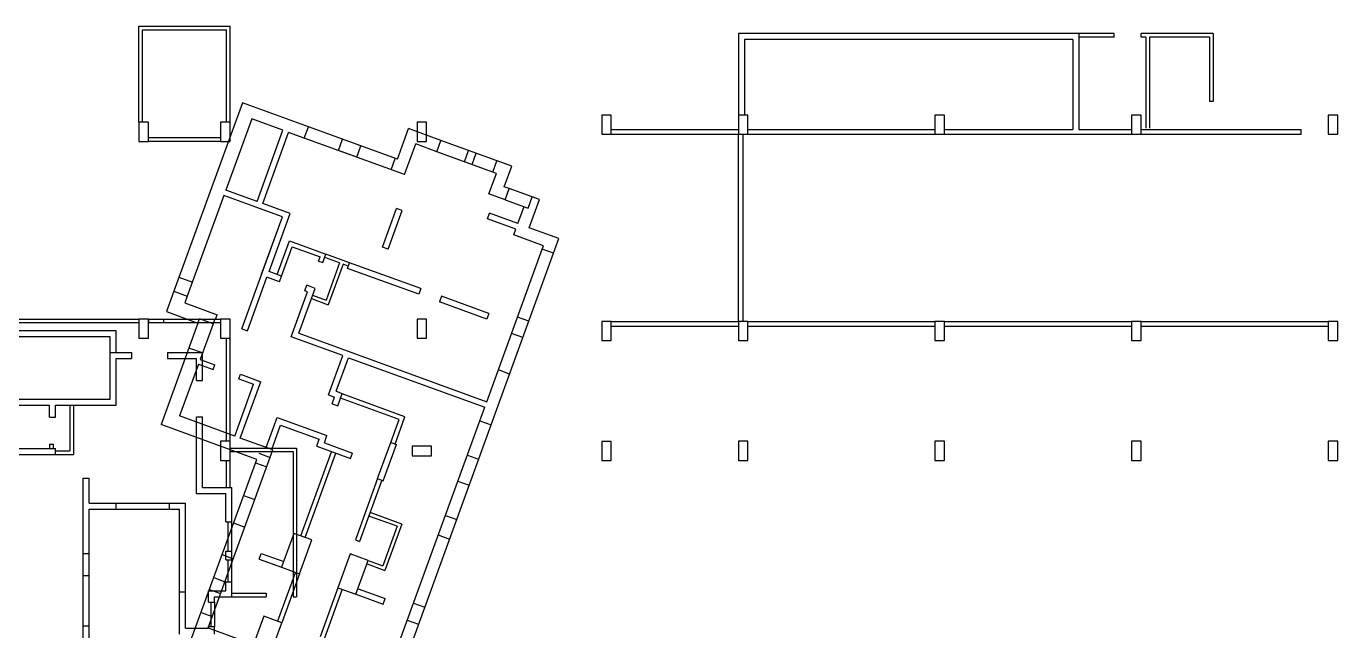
# Model space of a CAD drawing. Header units: metres. Extents: x -681087 to 1033303, y 74272 to 2630761.
# Drawn here: x -6215 to 48484, y 2394283 to 2419478 of the extents above; entities that cross this region are included whole.
import ezdxf

# ---------------------------------------------------------------- set-up
doc = ezdxf.new("R2010")
doc.units = ezdxf.units.M
for name, color, linetype in [('SKELETON_CLEAN', 7, 'Continuous'), ('SKELETON_ISOLATED', 1, 'Continuous'), ('SKELETON_ORIGINAL', 8, 'Continuous')]:
    doc.layers.add(name, color=color, linetype=linetype)

msp = doc.modelspace()

# ---------------------------------------------------------------- linework, layer by layer
at = {"layer": 'SKELETON_CLEAN'}
for p, q in [((-1516, 2415475), (-1516, 2419478)), ((-1516, 2419478), (2284, 2419478)), ((2284, 2415478), (2284, 2419478)), ((-1366, 2415475), (-1366, 2419328)), ((-1366, 2419328), (2134, 2419328)), ((2134, 2415478), (2134, 2419328)), ((23484, 2419178), (23484, 2415778)), ((37684, 2419178), (23484, 2419178)), ((23734, 2418928), (23734, 2415778)), ((37434, 2418928), (23734, 2418928)), ((37434, 2418928), (37434, 2415178)), ((39164, 2419178), (37684, 2419178)), ((37684, 2419178), (37684, 2415178)), ((39164, 2419028), (37684, 2419028)), ((39164, 2419028), (39164, 2419178)), ((43284, 2419178), (40284, 2419178)), ((40284, 2419028), (40284, 2419178)), ((40484, 2419028), (40284, 2419028)), ((40484, 2419028), (40484, 2415228)), ((43134, 2419028), (40634, 2419028)), ((40634, 2419028), (40634, 2415228)), ((43134, 2419028), (43134, 2416348)), ((43284, 2419178), (43284, 2416348)), ((2798, 2416287), (-61, 2408431)), ((5552, 2415285), (2798, 2416287)), ((43284, 2416348), (43134, 2416348)), ((3191, 2415612), (2114, 2412652)), ((4488, 2415140), (3191, 2415612)), ((18184, 2415778), (17784, 2415778)), ((17784, 2415778), (17784, 2414978)), ((18184, 2414978), (18184, 2415778)), ((23884, 2415778), (23484, 2415778)), ((23484, 2415778), (23484, 2414978)), ((23884, 2414978), (23884, 2415778)), ((32084, 2415778), (31684, 2415778)), ((31684, 2415778), (31684, 2414978)), ((32084, 2414978), (32084, 2415778)), ((40284, 2415778), (39884, 2415778)), ((39884, 2415778), (39884, 2414978)), ((40284, 2414978), (40284, 2415778)), ((48484, 2415778), (48084, 2415778)), ((48084, 2415778), (48084, 2414978)), ((48484, 2414978), (48484, 2415778)), ((-1116, 2415475), (-1516, 2415475)), ((-1516, 2415475), (-1516, 2414675)), ((-1116, 2414675), (-1116, 2415475)), ((2284, 2415475), (1884, 2415475)), ((1884, 2415475), (1884, 2414675)), ((2284, 2414675), (2284, 2415475)), ((3411, 2412180), (4488, 2415140)), ((3646, 2412095), (4723, 2415055)), ((5381, 2414815), (4723, 2415055)), ((5381, 2414815), (5552, 2415285)), ((9263, 2413934), (5552, 2415285)), ((9263, 2413934), (9729, 2415212)), ((11082, 2414720), (9729, 2415212)), ((10484, 2415475), (10084, 2415475)), ((10084, 2415475), (10084, 2414675)), ((10484, 2414675), (10484, 2415475)), ((17784, 2414978), (18184, 2414978)), ((18184, 2414978), (23484, 2414978)), ((23484, 2414978), (23884, 2414978)), ((23484, 2407178), (23484, 2414978)), ((23884, 2414978), (31684, 2414978)), ((31684, 2414978), (32084, 2414978)), ((32084, 2415178), (37434, 2415178)), ((32084, 2414978), (39884, 2414978)), ((37684, 2415178), (39884, 2415178)), ((39884, 2414978), (40284, 2414978)), ((40284, 2415178), (46964, 2415178)), ((40284, 2414978), (46964, 2414978)), ((46964, 2414978), (46964, 2415178)), ((48084, 2414978), (48484, 2414978)), ((-1516, 2414675), (-1116, 2414675)), ((1884, 2414678), (-1116, 2414678)), ((1884, 2414675), (2284, 2414675)), ((9562, 2413293), (5381, 2414815)), ((6809, 2414295), (6980, 2414765)), ((7741, 2414488), (6980, 2414765)), ((7570, 2414018), (7741, 2414488)), ((9562, 2413293), (10027, 2414571)), ((10911, 2414250), (10027, 2414571)), ((10084, 2414675), (10484, 2414675)), ((10911, 2414250), (11082, 2414720)), ((14032, 2413646), (11082, 2414720)), ((7570, 2414018), (6809, 2414295)), ((13392, 2413347), (10911, 2414250)), ((13080, 2412492), (13392, 2413347)), ((13721, 2412791), (14032, 2413646)), ((13933, 2412714), (13721, 2412791)), ((2028, 2412417), (503, 2408226)), ((4471, 2411528), (2028, 2412417)), ((3411, 2412180), (2114, 2412652)), ((13762, 2412244), (13080, 2412492)), ((13762, 2412244), (13933, 2412714)), ((13762, 2412244), (14720, 2411895)), ((15187, 2412257), (13933, 2412714)), ((14720, 2411895), (14891, 2412365)), ((14760, 2411082), (15187, 2412257)), ((4471, 2411528), (3325, 2411945)), ((4792, 2411677), (3646, 2412095)), ((8649, 2410273), (9234, 2411880)), ((8884, 2410188), (9469, 2411795)), ((9469, 2411795), (9234, 2411880)), ((14290, 2411253), (14546, 2411958)), ((2775, 2406867), (4471, 2411528)), ((3589, 2409104), (4471, 2411528)), ((3910, 2409253), (4792, 2411677)), ((13020, 2411449), (13106, 2411684)), ((14204, 2411019), (13020, 2411449)), ((14290, 2411253), (13106, 2411684)), ((14119, 2410784), (14204, 2411019)), ((15359, 2410332), (14119, 2410784)), ((16000, 2410631), (14760, 2411082)), ((15778, 2410020), (16000, 2410631)), ((4253, 2409128), (4764, 2410533)), ((4431, 2409063), (4877, 2410290)), ((4764, 2410533), (6286, 2409979)), ((4877, 2410290), (6043, 2409865)), ((8884, 2410188), (8649, 2410273)), ((12992, 2403829), (15308, 2410191)), ((15308, 2410191), (15359, 2410332)), ((15778, 2410020), (15308, 2410191)), ((5979, 2409692), (6043, 2409865)), ((5979, 2409692), (6158, 2409627)), ((6158, 2409627), (6286, 2409979)), ((6855, 2409612), (6235, 2409838)), ((7268, 2409622), (6286, 2409979)), ((6855, 2409612), (6291, 2408062)), ((6996, 2409561), (6380, 2407870)), ((7217, 2409481), (6996, 2409561)), ((7183, 2409387), (7268, 2409622)), ((10238, 2408541), (7268, 2409622)), ((13411, 2403517), (15778, 2410020)), ((3010, 2406782), (3824, 2409018)), ((4346, 2408828), (3824, 2409018)), ((4431, 2409063), (3910, 2409253)), ((4346, 2408828), (4431, 2409063)), ((10152, 2408306), (7183, 2409387)), ((-61, 2408431), (-369, 2407586)), ((-61, 2408431), (503, 2408226)), ((5151, 2406684), (5831, 2408554)), ((5398, 2408445), (5483, 2408680)), ((5511, 2408404), (5398, 2408445)), ((5831, 2408554), (5483, 2408680)), ((10238, 2408541), (10152, 2408306)), ((503, 2408226), (400, 2407944)), ((400, 2407944), (1744, 2407455)), ((5676, 2408126), (6380, 2407870)), ((5727, 2408267), (6291, 2408062)), ((11102, 2408226), (11017, 2407991)), ((12990, 2407273), (11017, 2407991)), ((13075, 2407508), (11102, 2408226)), ((-369, 2407586), (947, 2407107)), ((1676, 2407267), (1744, 2407455)), ((4830, 2406534), (5205, 2407563)), ((13075, 2407508), (12990, 2407273)), ((-8916, 2407275), (-1516, 2407275)), ((-7537, 2407125), (-1516, 2407125)), ((-2467, 2406778), (-7177, 2406778)), ((-2467, 2405878), (-2467, 2406778)), ((-1116, 2407275), (-1516, 2407275)), ((-1516, 2407275), (-1516, 2406475)), ((-1116, 2407275), (1884, 2407275)), ((947, 2407107), (-592, 2402878)), ((947, 2407107), (1012, 2407285)), ((1576, 2407080), (1012, 2407285)), ((1576, 2407080), (1032, 2405586)), ((1647, 2407278), (1576, 2407080)), ((1647, 2407278), (1676, 2407267)), ((2284, 2407275), (1884, 2407275)), ((1884, 2407275), (1884, 2406475)), ((2284, 2406475), (2284, 2407275)), ((2775, 2406867), (3010, 2406782)), ((10484, 2407275), (10084, 2407275)), ((10084, 2407275), (10084, 2406475)), ((10484, 2406475), (10484, 2407275)), ((18184, 2407175), (17784, 2407175)), ((17784, 2407175), (17784, 2406375)), ((18184, 2407178), (23484, 2407178)), ((18184, 2406375), (18184, 2407175)), ((23884, 2407178), (23484, 2407178)), ((23484, 2407178), (23484, 2406378)), ((23884, 2406378), (23884, 2407178)), ((23884, 2407178), (31684, 2407178)), ((32084, 2407178), (31684, 2407178)), ((31684, 2407178), (31684, 2406378)), ((32084, 2406378), (32084, 2407178)), ((32084, 2407178), (39884, 2407178)), ((40284, 2407178), (39884, 2407178)), ((39884, 2407178), (39884, 2406378)), ((40284, 2406378), (40284, 2407178)), ((40284, 2407178), (48084, 2407178)), ((48484, 2407178), (48084, 2407178)), ((48084, 2407178), (48084, 2406378)), ((48484, 2406378), (48484, 2407178)), ((-2717, 2406528), (-7177, 2406528)), ((-2717, 2403928), (-2717, 2406528)), ((-1516, 2406475), (-1116, 2406475)), ((1884, 2406475), (2284, 2406475)), ((2284, 2402178), (2284, 2406478)), ((6987, 2405749), (4830, 2406534)), ((5151, 2406684), (12992, 2403829)), ((10084, 2406475), (10484, 2406475)), ((17784, 2406375), (18184, 2406375)), ((23484, 2406378), (23884, 2406378)), ((31684, 2406378), (32084, 2406378)), ((39884, 2406378), (40284, 2406378)), ((48084, 2406378), (48484, 2406378)), ((-2717, 2405878), (-1827, 2405878)), ((-1827, 2405878), (-1827, 2405628)), ((-327, 2405878), (-327, 2405628)), ((-327, 2405878), (1133, 2405878)), ((1133, 2404718), (1133, 2405878)), ((6392, 2404114), (6987, 2405749)), ((-2467, 2405628), (-1827, 2405628)), ((-2467, 2403678), (-2467, 2405628)), ((-327, 2405628), (883, 2405628)), ((963, 2405398), (177, 2403237)), ((883, 2404718), (883, 2405628)), ((963, 2405398), (1579, 2405174)), ((1032, 2405586), (1647, 2405362)), ((1579, 2405174), (1647, 2405362)), ((6712, 2404264), (7222, 2405664)), ((7222, 2405664), (12907, 2403595)), ((883, 2404718), (1133, 2404718)), ((2650, 2404784), (2719, 2404972)), ((2650, 2404784), (3266, 2404560)), ((2714, 2402313), (3569, 2404663)), ((2719, 2404972), (3569, 2404663)), ((2479, 2402399), (3266, 2404560)), ((6392, 2404114), (6645, 2404022)), ((6712, 2404264), (6966, 2404171)), ((6778, 2403654), (6966, 2404171)), ((9581, 2403198), (6959, 2404152)), ((-7677, 2403928), (-2717, 2403928)), ((-7677, 2403678), (-5247, 2403678)), ((-5247, 2403183), (-5247, 2403678)), ((-4997, 2403678), (-2467, 2403678)), ((-4997, 2403183), (-4997, 2403678)), ((-4397, 2403678), (-4397, 2401783)), ((-4247, 2403678), (-4247, 2401633)), ((6543, 2403740), (6645, 2404022)), ((6543, 2403740), (6778, 2403654)), ((9337, 2403085), (6894, 2403974)), ((12702, 2403031), (12907, 2403595)), ((13171, 2402860), (13411, 2403517)), ((-5247, 2403183), (-4997, 2403183)), ((2479, 2402399), (177, 2403237)), ((883, 2400008), (883, 2403198)), ((883, 2403198), (1133, 2403198)), ((1133, 2400258), (1133, 2403198)), ((3790, 2401922), (4245, 2403172)), ((4245, 2403172), (6326, 2402414)), ((8604, 2391773), (12702, 2403031)), ((8988, 2402126), (9337, 2403085)), ((9167, 2402061), (9581, 2403198)), ((12702, 2403031), (13171, 2402860)), ((3397, 2401426), (-592, 2402878)), ((4025, 2401836), (4394, 2402851)), ((4394, 2402851), (6006, 2402265)), ((6218, 2402118), (6326, 2402414)), ((9108, 2391696), (13171, 2402860)), ((-7287, 2401883), (-4997, 2401883)), ((-5247, 2402063), (-5247, 2401883)), ((-5247, 2402063), (-5097, 2402063)), ((-5097, 2402063), (-5097, 2401883)), ((-4997, 2401633), (-4997, 2401883)), ((2284, 2402178), (1884, 2402178)), ((1884, 2402178), (1884, 2401378)), ((2284, 2401378), (2284, 2402178)), ((2284, 2401898), (5063, 2401898)), ((4072, 2401819), (2714, 2402313)), ((5063, 2401898), (5063, 2395698)), ((5898, 2401969), (6006, 2402265)), ((5898, 2401969), (7308, 2401456)), ((6218, 2402118), (7393, 2401691)), ((8441, 2400623), (8988, 2402126)), ((8676, 2400537), (9223, 2402041)), ((8988, 2402126), (9223, 2402041)), ((10684, 2401978), (9884, 2401978)), ((9884, 2401978), (9884, 2401578)), ((10684, 2401578), (10684, 2401978)), ((18184, 2402175), (17784, 2402175)), ((17784, 2402175), (17784, 2401375)), ((18184, 2401375), (18184, 2402175)), ((23884, 2402178), (23484, 2402178)), ((23484, 2402178), (23484, 2401378)), ((23884, 2401378), (23884, 2402178)), ((32084, 2402178), (31684, 2402178)), ((31684, 2402178), (31684, 2401378)), ((32084, 2401378), (32084, 2402178)), ((40284, 2402178), (39884, 2402178)), ((39884, 2402178), (39884, 2401378)), ((40284, 2401378), (40284, 2402178)), ((48484, 2402178), (48084, 2402178)), ((48084, 2402178), (48084, 2401378)), ((48484, 2401378), (48484, 2402178)), ((-7037, 2401633), (-4997, 2401633)), ((-4997, 2401783), (-4397, 2401783)), ((-4997, 2401633), (-4247, 2401633)), ((584, 2393699), (3397, 2401426)), ((1373, 2394405), (4072, 2401819)), ((1884, 2401378), (2284, 2401378)), ((2284, 2401748), (4913, 2401748)), ((2284, 2400260), (2284, 2401378)), ((4913, 2401748), (4913, 2395698)), ((7308, 2401456), (7393, 2401691)), ((9884, 2401578), (10684, 2401578)), ((17784, 2401375), (18184, 2401375)), ((23484, 2401378), (23884, 2401378)), ((31684, 2401378), (32084, 2401378)), ((39884, 2401378), (40284, 2401378)), ((48084, 2401378), (48484, 2401378)), ((-3837, 2393038), (-3837, 2400648)), ((-3837, 2400648), (-3587, 2400648)), ((-3587, 2399598), (-3587, 2400648)), ((1133, 2400258), (2363, 2400258)), ((2363, 2398818), (2363, 2400258)), ((8441, 2400623), (7511, 2398067)), ((8620, 2400558), (7689, 2398002)), ((8441, 2400623), (8676, 2400537)), ((883, 2400008), (2113, 2400008)), ((2113, 2398818), (2113, 2400008)), ((-3587, 2399598), (433, 2399598)), ((-3587, 2399348), (183, 2399348)), ((-3587, 2393038), (-3587, 2399348)), ((183, 2394138), (183, 2399348)), ((433, 2394388), (433, 2399598)), ((9443, 2398726), (8127, 2399205)), ((2113, 2398818), (2363, 2398818)), ((9250, 2398636), (8076, 2399064)), ((9250, 2398636), (8652, 2396992)), ((9443, 2398726), (8742, 2396799)), ((4949, 2398339), (4436, 2396930)), ((5701, 2398066), (4949, 2398339)), ((5188, 2396656), (5701, 2398066)), ((7511, 2398067), (7689, 2398002)), ((2113, 2397238), (2113, 2397598)), ((2113, 2397598), (2363, 2397598)), ((2363, 2397238), (2363, 2397598)), ((3497, 2397272), (3582, 2397507)), ((3582, 2397507), (4522, 2397165)), ((7299, 2397484), (6786, 2396075)), ((8050, 2397211), (7299, 2397484)), ((2113, 2397238), (2363, 2397238)), ((3497, 2397272), (4436, 2396930)), ((4436, 2396930), (5188, 2396656)), ((7537, 2395801), (8050, 2397211)), ((7999, 2397070), (8742, 2396799)), ((8050, 2397211), (8652, 2396992)), ((5188, 2396656), (4446, 2394617)), ((1383, 2395473), (1383, 2395948)), ((1383, 2395948), (2113, 2395948)), ((2113, 2395948), (2113, 2396318)), ((2113, 2396318), (2363, 2396318)), ((2363, 2395698), (2363, 2396318)), ((2363, 2395848), (3793, 2395848)), ((3793, 2395848), (3793, 2395698)), ((6786, 2396075), (6043, 2394035)), ((6786, 2396075), (7537, 2395801)), ((7623, 2396036), (8751, 2395625)), ((1383, 2395473), (1633, 2395473)), ((1633, 2395698), (2363, 2395698)), ((1633, 2395473), (1633, 2395698)), ((1633, 2395473), (1633, 2394453)), ((2363, 2395698), (3793, 2395698)), ((4913, 2395698), (5063, 2395698)), ((7537, 2395801), (8665, 2395391)), ((8665, 2395391), (8751, 2395625)), ((3694, 2394890), (3181, 2393481)), ((4446, 2394617), (3694, 2394890)), ((433, 2394388), (1383, 2394388)), ((1373, 2394405), (3267, 2393716)), ((1383, 2394453), (1633, 2394453)), ((1383, 2394388), (1383, 2394453)), ((1633, 2394138), (1633, 2394453)), ((3933, 2393207), (4446, 2394617))]:
    msp.add_line(p, q, dxfattribs=at)
at = {"layer": 'SKELETON_ISOLATED'}
for p, q in [((18184, 2415178), (23484, 2415178)), ((23684, 2407178), (23684, 2414978)), ((23884, 2415178), (31684, 2415178)), ((1884, 2414828), (-1116, 2414828)), ((8998, 2413499), (9169, 2413968)), ((12057, 2413833), (12228, 2414302)), ((12377, 2413716), (12548, 2414186)), ((13241, 2413402), (13412, 2413871)), ((151, 2409014), (715, 2408809)), ((14745, 2407182), (14275, 2407353)), ((-1116, 2406875), (-1116, 2407200)), ((-1116, 2407125), (1884, 2407125)), ((-496, 2407275), (-496, 2407125)), ((18184, 2406978), (23484, 2406978)), ((23884, 2406978), (31684, 2406978)), ((32084, 2406978), (39884, 2406978)), ((40284, 2406978), (48084, 2406978)), ((2134, 2402178), (2134, 2406478)), ((14498, 2406506), (14029, 2406677)), ((1131, 2405859), (567, 2406064)), ((13944, 2404983), (13475, 2405154)), ((2134, 2400260), (2134, 2401378)), ((3489, 2401680), (3959, 2401509)), ((5241, 2398233), (6518, 2401743)), ((5419, 2398168), (6697, 2401678)), ((12182, 2401602), (12652, 2401431)), ((3345, 2401285), (3815, 2401114)), ((11788, 2400522), (12258, 2400351)), ((2849, 2399923), (3319, 2399752)), ((-2467, 2399348), (-2467, 2399598)), ((-247, 2399348), (-247, 2399598)), ((2193, 2398817), (2193, 2397597)), ((2343, 2398817), (2343, 2397597)), ((2432, 2398776), (2902, 2398605)), ((11269, 2399093), (11738, 2398922)), ((10971, 2398276), (11441, 2398105)), ((-3587, 2397488), (-3837, 2397488)), ((1952, 2397456), (2422, 2397285)), ((2193, 2397237), (2193, 2396318)), ((2343, 2397237), (2343, 2396318)), ((-3587, 2396568), (-3837, 2396568)), ((1603, 2396498), (2073, 2396327)), ((5010, 2396721), (4267, 2394682)), ((183, 2395898), (433, 2395898)), ((1423, 2396004), (1893, 2395833)), ((6964, 2396010), (6222, 2393970)), ((1483, 2395473), (1483, 2394453)), ((9938, 2395438), (10408, 2395267)), ((1074, 2395046), (1544, 2394875)), ((-3587, 2394468), (-3837, 2394468)), ((9678, 2394724), (10148, 2394553))]:
    msp.add_line(p, q, dxfattribs=at)
at = {"layer": 'SKELETON_ORIGINAL'}
for p, q in [((-1516, 2415475), (-1516, 2419478)), ((-1516, 2419478), (2284, 2419478)), ((2284, 2415478), (2284, 2419478)), ((-1366, 2415475), (-1366, 2419328)), ((-1366, 2419328), (2134, 2419328)), ((2134, 2415478), (2134, 2419328)), ((23484, 2419178), (23484, 2415778)), ((37684, 2419178), (23484, 2419178)), ((23734, 2418928), (23734, 2415778)), ((37434, 2418928), (23734, 2418928)), ((37434, 2418928), (37434, 2415178)), ((39164, 2419178), (37684, 2419178)), ((37684, 2419178), (37684, 2415178)), ((39164, 2419028), (37684, 2419028)), ((39164, 2419028), (39164, 2419178)), ((43284, 2419178), (40284, 2419178)), ((40284, 2419028), (40284, 2419178)), ((40484, 2419028), (40284, 2419028)), ((40484, 2419028), (40484, 2415228)), ((43134, 2419028), (40634, 2419028)), ((40634, 2419028), (40634, 2415228)), ((43134, 2419028), (43134, 2416348)), ((43284, 2419178), (43284, 2416348)), ((2798, 2416287), (-61, 2408431)), ((5552, 2415285), (2798, 2416287)), ((43284, 2416348), (43134, 2416348)), ((3191, 2415612), (2114, 2412652)), ((4488, 2415140), (3191, 2415612)), ((18184, 2415778), (17784, 2415778)), ((17784, 2415778), (17784, 2414978)), ((18184, 2414978), (18184, 2415778)), ((23884, 2415778), (23484, 2415778)), ((23484, 2415778), (23484, 2414978)), ((23884, 2414978), (23884, 2415778)), ((32084, 2415778), (31684, 2415778)), ((31684, 2415778), (31684, 2414978)), ((32084, 2414978), (32084, 2415778)), ((40284, 2415778), (39884, 2415778)), ((39884, 2415778), (39884, 2414978)), ((40284, 2414978), (40284, 2415778)), ((48484, 2415778), (48084, 2415778)), ((48084, 2415778), (48084, 2414978)), ((48484, 2414978), (48484, 2415778)), ((-1116, 2415475), (-1516, 2415475)), ((-1516, 2415475), (-1516, 2414675)), ((-1116, 2414675), (-1116, 2415475)), ((2284, 2415475), (1884, 2415475)), ((1884, 2415475), (1884, 2414675)), ((2284, 2414675), (2284, 2415475)), ((3411, 2412180), (4488, 2415140)), ((3646, 2412095), (4723, 2415055)), ((5381, 2414815), (4723, 2415055)), ((5381, 2414815), (5552, 2415285)), ((9263, 2413934), (5552, 2415285)), ((9263, 2413934), (9729, 2415212)), ((11082, 2414720), (9729, 2415212)), ((10484, 2415475), (10084, 2415475)), ((10084, 2415475), (10084, 2414675)), ((10484, 2414675), (10484, 2415475)), ((17784, 2414978), (18184, 2414978)), ((18184, 2415178), (23484, 2415178)), ((18184, 2414978), (23484, 2414978)), ((23484, 2414978), (23884, 2414978)), ((23484, 2407178), (23484, 2414978)), ((23684, 2407178), (23684, 2414978)), ((23884, 2415178), (31684, 2415178)), ((23884, 2414978), (31684, 2414978)), ((31684, 2414978), (32084, 2414978)), ((32084, 2415178), (37434, 2415178)), ((32084, 2414978), (39884, 2414978)), ((37684, 2415178), (39884, 2415178)), ((39884, 2414978), (40284, 2414978)), ((40284, 2415178), (46964, 2415178)), ((40284, 2414978), (46964, 2414978)), ((46964, 2414978), (46964, 2415178)), ((48084, 2414978), (48484, 2414978)), ((-1516, 2414675), (-1116, 2414675)), ((1884, 2414828), (-1116, 2414828)), ((1884, 2414678), (-1116, 2414678)), ((1884, 2414675), (2284, 2414675)), ((9562, 2413293), (5381, 2414815)), ((6809, 2414295), (6980, 2414765)), ((7741, 2414488), (6980, 2414765)), ((7570, 2414018), (7741, 2414488)), ((9562, 2413293), (10027, 2414571)), ((10911, 2414250), (10027, 2414571)), ((10084, 2414675), (10484, 2414675)), ((10911, 2414250), (11082, 2414720)), ((14032, 2413646), (11082, 2414720)), ((7570, 2414018), (6809, 2414295)), ((8998, 2413499), (9169, 2413968)), ((13392, 2413347), (10911, 2414250)), ((12057, 2413833), (12228, 2414302)), ((12377, 2413716), (12548, 2414186)), ((13080, 2412492), (13392, 2413347)), ((13241, 2413402), (13412, 2413871)), ((13721, 2412791), (14032, 2413646)), ((13933, 2412714), (13721, 2412791)), ((2028, 2412417), (503, 2408226)), ((4471, 2411528), (2028, 2412417)), ((3411, 2412180), (2114, 2412652)), ((13762, 2412244), (13080, 2412492)), ((13762, 2412244), (13933, 2412714)), ((13762, 2412244), (14720, 2411895)), ((15187, 2412257), (13933, 2412714)), ((14720, 2411895), (14891, 2412365)), ((14760, 2411082), (15187, 2412257)), ((4471, 2411528), (3325, 2411945)), ((4792, 2411677), (3646, 2412095)), ((8649, 2410273), (9234, 2411880)), ((8884, 2410188), (9469, 2411795)), ((9469, 2411795), (9234, 2411880)), ((14290, 2411253), (14546, 2411958)), ((2775, 2406867), (4471, 2411528)), ((3589, 2409104), (4471, 2411528)), ((3910, 2409253), (4792, 2411677)), ((13020, 2411449), (13106, 2411684)), ((14204, 2411019), (13020, 2411449)), ((14290, 2411253), (13106, 2411684)), ((14119, 2410784), (14204, 2411019)), ((15359, 2410332), (14119, 2410784)), ((16000, 2410631), (14760, 2411082)), ((15778, 2410020), (16000, 2410631)), ((4253, 2409128), (4764, 2410533)), ((4431, 2409063), (4877, 2410290)), ((4764, 2410533), (6286, 2409979)), ((4877, 2410290), (6043, 2409865)), ((8884, 2410188), (8649, 2410273)), ((12992, 2403829), (15308, 2410191)), ((15308, 2410191), (15359, 2410332)), ((15778, 2410020), (15308, 2410191)), ((5979, 2409692), (6043, 2409865)), ((5979, 2409692), (6158, 2409627)), ((6158, 2409627), (6286, 2409979)), ((6855, 2409612), (6235, 2409838)), ((7268, 2409622), (6286, 2409979)), ((6855, 2409612), (6291, 2408062)), ((6996, 2409561), (6380, 2407870)), ((7217, 2409481), (6996, 2409561)), ((7183, 2409387), (7268, 2409622)), ((10238, 2408541), (7268, 2409622)), ((13411, 2403517), (15778, 2410020)), ((151, 2409014), (715, 2408809)), ((3010, 2406782), (3824, 2409018)), ((4346, 2408828), (3824, 2409018)), ((4431, 2409063), (3910, 2409253)), ((4346, 2408828), (4431, 2409063)), ((10152, 2408306), (7183, 2409387)), ((-61, 2408431), (-369, 2407586)), ((-61, 2408431), (503, 2408226)), ((5151, 2406684), (5831, 2408554)), ((5398, 2408445), (5483, 2408680)), ((5511, 2408404), (5398, 2408445)), ((5831, 2408554), (5483, 2408680)), ((10238, 2408541), (10152, 2408306)), ((503, 2408226), (400, 2407944)), ((400, 2407944), (1744, 2407455)), ((4830, 2406534), (5511, 2408404)), ((5676, 2408126), (6380, 2407870)), ((5727, 2408267), (6291, 2408062)), ((11102, 2408226), (11017, 2407991)), ((12990, 2407273), (11017, 2407991)), ((13075, 2407508), (11102, 2408226)), ((-369, 2407586), (947, 2407107)), ((1676, 2407267), (1744, 2407455)), ((13075, 2407508), (12990, 2407273)), ((14745, 2407182), (14275, 2407353)), ((-8916, 2407275), (-1516, 2407275)), ((-7537, 2407125), (-1516, 2407125)), ((-2467, 2406778), (-7177, 2406778)), ((-2467, 2405878), (-2467, 2406778)), ((-1116, 2407275), (-1516, 2407275)), ((-1516, 2407275), (-1516, 2406475)), ((-1116, 2406475), (-1116, 2407275)), ((-1116, 2407275), (1884, 2407275)), ((-1116, 2407275), (-1116, 2407125)), ((-1116, 2407125), (1884, 2407125)), ((947, 2407107), (-592, 2402878)), ((-496, 2407275), (-496, 2407125)), ((947, 2407107), (1012, 2407285)), ((1576, 2407080), (1012, 2407285)), ((1576, 2407080), (1032, 2405586)), ((1647, 2407278), (1576, 2407080)), ((1647, 2407278), (1676, 2407267)), ((2284, 2407275), (1884, 2407275)), ((1884, 2407275), (1884, 2406475)), ((2284, 2406475), (2284, 2407275)), ((2775, 2406867), (3010, 2406782)), ((10484, 2407275), (10084, 2407275)), ((10084, 2407275), (10084, 2406475)), ((10484, 2406475), (10484, 2407275)), ((18184, 2407175), (17784, 2407175)), ((17784, 2407175), (17784, 2406375)), ((18184, 2407178), (23484, 2407178)), ((18184, 2406375), (18184, 2407175)), ((18184, 2406978), (23484, 2406978)), ((23884, 2407178), (23484, 2407178)), ((23484, 2407178), (23484, 2406378)), ((23884, 2406378), (23884, 2407178)), ((23884, 2407178), (31684, 2407178)), ((23884, 2406978), (31684, 2406978)), ((32084, 2407178), (31684, 2407178)), ((31684, 2407178), (31684, 2406378)), ((32084, 2406378), (32084, 2407178)), ((32084, 2407178), (39884, 2407178)), ((32084, 2406978), (39884, 2406978)), ((40284, 2407178), (39884, 2407178)), ((39884, 2407178), (39884, 2406378)), ((40284, 2406378), (40284, 2407178)), ((40284, 2407178), (48084, 2407178)), ((40284, 2406978), (48084, 2406978)), ((48484, 2407178), (48084, 2407178)), ((48084, 2407178), (48084, 2406378)), ((48484, 2406378), (48484, 2407178)), ((-2717, 2406528), (-7177, 2406528)), ((-2717, 2403928), (-2717, 2406528)), ((-1516, 2406475), (-1116, 2406475)), ((1884, 2406475), (2284, 2406475)), ((2134, 2402178), (2134, 2406478)), ((2284, 2402178), (2284, 2406478)), ((4830, 2406534), (4899, 2406722)), ((6987, 2405749), (4830, 2406534)), ((5151, 2406684), (12992, 2403829)), ((10084, 2406475), (10484, 2406475)), ((14498, 2406506), (14029, 2406677)), ((17784, 2406375), (18184, 2406375)), ((23484, 2406378), (23884, 2406378)), ((31684, 2406378), (32084, 2406378)), ((39884, 2406378), (40284, 2406378)), ((48084, 2406378), (48484, 2406378)), ((-2717, 2405878), (-1827, 2405878)), ((-1827, 2405878), (-1827, 2405628)), ((-327, 2405878), (-327, 2405628)), ((-327, 2405878), (1133, 2405878)), ((1131, 2405859), (567, 2406064)), ((1133, 2404718), (1133, 2405878)), ((6392, 2404114), (6987, 2405749)), ((-2467, 2405628), (-1827, 2405628)), ((-2467, 2403678), (-2467, 2405628)), ((-327, 2405628), (883, 2405628)), ((963, 2405398), (177, 2403237)), ((883, 2404718), (883, 2405628)), ((963, 2405398), (1579, 2405174)), ((1032, 2405586), (1647, 2405362)), ((1579, 2405174), (1647, 2405362)), ((6712, 2404264), (7222, 2405664)), ((7222, 2405664), (12907, 2403595)), ((13944, 2404983), (13475, 2405154)), ((883, 2404718), (1133, 2404718)), ((2650, 2404784), (2719, 2404972)), ((2650, 2404784), (3266, 2404560)), ((2714, 2402313), (3569, 2404663)), ((2719, 2404972), (3569, 2404663)), ((2479, 2402399), (3266, 2404560)), ((6392, 2404114), (6645, 2404022)), ((6712, 2404264), (6966, 2404171)), ((6778, 2403654), (6966, 2404171)), ((9581, 2403198), (6959, 2404152)), ((-7677, 2403928), (-2717, 2403928)), ((-7677, 2403678), (-5247, 2403678)), ((-5247, 2403183), (-5247, 2403678)), ((-4997, 2403678), (-2467, 2403678)), ((-4997, 2403183), (-4997, 2403678)), ((-4397, 2403678), (-4397, 2401783)), ((-4247, 2403678), (-4247, 2401633)), ((6543, 2403740), (6645, 2404022)), ((6543, 2403740), (6778, 2403654)), ((9337, 2403085), (6894, 2403974)), ((12702, 2403031), (12907, 2403595)), ((13171, 2402860), (13411, 2403517)), ((-5247, 2403183), (-4997, 2403183)), ((2479, 2402399), (177, 2403237)), ((883, 2400008), (883, 2403198)), ((883, 2403198), (1133, 2403198)), ((1133, 2400258), (1133, 2403198)), ((3790, 2401922), (4245, 2403172)), ((4245, 2403172), (6326, 2402414)), ((8604, 2391773), (12702, 2403031)), ((8988, 2402126), (9337, 2403085)), ((9167, 2402061), (9581, 2403198)), ((12702, 2403031), (13171, 2402860)), ((3397, 2401426), (-592, 2402878)), ((4025, 2401836), (4394, 2402851)), ((4394, 2402851), (6006, 2402265)), ((6218, 2402118), (6326, 2402414)), ((9108, 2391696), (13171, 2402860)), ((-7287, 2401883), (-4997, 2401883)), ((-5247, 2402063), (-5247, 2401883)), ((-5247, 2402063), (-5097, 2402063)), ((-5097, 2402063), (-5097, 2401883)), ((-4997, 2401633), (-4997, 2401883)), ((2284, 2402178), (1884, 2402178)), ((1884, 2402178), (1884, 2401378)), ((2284, 2401378), (2284, 2402178)), ((2284, 2401898), (5063, 2401898)), ((4072, 2401819), (2714, 2402313)), ((5063, 2401898), (5063, 2395698)), ((5898, 2401969), (6006, 2402265)), ((5898, 2401969), (7308, 2401456)), ((6218, 2402118), (7393, 2401691)), ((8441, 2400623), (8988, 2402126)), ((8676, 2400537), (9223, 2402041)), ((8988, 2402126), (9223, 2402041)), ((10684, 2401978), (9884, 2401978)), ((9884, 2401978), (9884, 2401578)), ((10684, 2401578), (10684, 2401978)), ((18184, 2402175), (17784, 2402175)), ((17784, 2402175), (17784, 2401375)), ((18184, 2401375), (18184, 2402175)), ((23884, 2402178), (23484, 2402178)), ((23484, 2402178), (23484, 2401378)), ((23884, 2401378), (23884, 2402178)), ((32084, 2402178), (31684, 2402178)), ((31684, 2402178), (31684, 2401378)), ((32084, 2401378), (32084, 2402178)), ((40284, 2402178), (39884, 2402178)), ((39884, 2402178), (39884, 2401378)), ((40284, 2401378), (40284, 2402178)), ((48484, 2402178), (48084, 2402178)), ((48084, 2402178), (48084, 2401378)), ((48484, 2401378), (48484, 2402178)), ((-7037, 2401633), (-4997, 2401633)), ((-4997, 2401783), (-4397, 2401783)), ((-4997, 2401633), (-4247, 2401633)), ((584, 2393699), (3397, 2401426)), ((1373, 2394405), (4072, 2401819)), ((1884, 2401378), (2284, 2401378)), ((2134, 2400260), (2134, 2401378)), ((2284, 2401748), (4913, 2401748)), ((2284, 2400260), (2284, 2401378)), ((3489, 2401680), (3959, 2401509)), ((4913, 2401748), (4913, 2395698)), ((5241, 2398233), (6518, 2401743)), ((5419, 2398168), (6697, 2401678)), ((7308, 2401456), (7393, 2401691)), ((9884, 2401578), (10684, 2401578)), ((12182, 2401602), (12652, 2401431)), ((17784, 2401375), (18184, 2401375)), ((23484, 2401378), (23884, 2401378)), ((31684, 2401378), (32084, 2401378)), ((39884, 2401378), (40284, 2401378)), ((48084, 2401378), (48484, 2401378)), ((3345, 2401285), (3815, 2401114)), ((-3837, 2393038), (-3837, 2400648)), ((-3837, 2400648), (-3587, 2400648)), ((-3587, 2399598), (-3587, 2400648)), ((1133, 2400258), (2363, 2400258)), ((2363, 2398818), (2363, 2400258)), ((8441, 2400623), (7511, 2398067)), ((8620, 2400558), (7689, 2398002)), ((8441, 2400623), (8676, 2400537)), ((11788, 2400522), (12258, 2400351)), ((883, 2400008), (2113, 2400008)), ((2113, 2398818), (2113, 2400008)), ((2849, 2399923), (3319, 2399752)), ((-3587, 2399598), (433, 2399598)), ((-3587, 2399348), (183, 2399348)), ((-3587, 2393038), (-3587, 2399348)), ((-2467, 2399348), (-2467, 2399598)), ((-247, 2399348), (-247, 2399598)), ((183, 2394138), (183, 2399348)), ((433, 2394388), (433, 2399598)), ((9443, 2398726), (8127, 2399205)), ((2113, 2398818), (2363, 2398818)), ((2193, 2398817), (2193, 2397597)), ((2343, 2398817), (2343, 2397597)), ((2432, 2398776), (2902, 2398605)), ((9250, 2398636), (8076, 2399064)), ((9250, 2398636), (8652, 2396992)), ((9443, 2398726), (8742, 2396799)), ((11269, 2399093), (11738, 2398922)), ((4949, 2398339), (4436, 2396930)), ((4949, 2398339), (4436, 2396930)), ((5701, 2398066), (4949, 2398339)), ((5701, 2398066), (4949, 2398339)), ((5188, 2396656), (5701, 2398066)), ((5188, 2396656), (5701, 2398066)), ((7511, 2398067), (7689, 2398002)), ((10971, 2398276), (11441, 2398105)), ((-3587, 2397488), (-3837, 2397488)), ((2113, 2397238), (2113, 2397598)), ((2113, 2397598), (2363, 2397598)), ((2363, 2397238), (2363, 2397598)), ((3497, 2397272), (3582, 2397507)), ((3582, 2397507), (4522, 2397165)), ((7299, 2397484), (6786, 2396075)), ((7299, 2397484), (6786, 2396075)), ((8050, 2397211), (7299, 2397484)), ((8050, 2397211), (7299, 2397484)), ((1952, 2397456), (2422, 2397285)), ((2113, 2397238), (2363, 2397238)), ((2193, 2397237), (2193, 2396318)), ((2343, 2397237), (2343, 2396318)), ((3497, 2397272), (4436, 2396930)), ((4436, 2396930), (5188, 2396656)), ((4436, 2396930), (5188, 2396656)), ((7537, 2395801), (8050, 2397211)), ((7537, 2395801), (8050, 2397211)), ((7999, 2397070), (8742, 2396799)), ((8050, 2397211), (8652, 2396992)), ((-3587, 2396568), (-3837, 2396568)), ((1603, 2396498), (2073, 2396327)), ((5010, 2396721), (4267, 2394682)), ((5188, 2396656), (4446, 2394617)), ((183, 2395898), (433, 2395898)), ((1383, 2395473), (1383, 2395948)), ((1383, 2395948), (2113, 2395948)), ((1423, 2396004), (1893, 2395833)), ((2113, 2395948), (2113, 2396318)), ((2113, 2396318), (2363, 2396318)), ((2363, 2395698), (2363, 2396318)), ((2363, 2395848), (3793, 2395848)), ((3793, 2395848), (3793, 2395698)), ((6786, 2396075), (6043, 2394035)), ((6964, 2396010), (6222, 2393970)), ((6786, 2396075), (7537, 2395801)), ((6786, 2396075), (7537, 2395801)), ((7623, 2396036), (8751, 2395625)), ((1383, 2395473), (1633, 2395473)), ((1483, 2395473), (1483, 2394453)), ((1633, 2395698), (2363, 2395698)), ((1633, 2395473), (1633, 2395698)), ((1633, 2395473), (1633, 2394453)), ((2363, 2395698), (3793, 2395698)), ((4913, 2395698), (5063, 2395698)), ((7537, 2395801), (8665, 2395391)), ((8665, 2395391), (8751, 2395625)), ((9938, 2395438), (10408, 2395267)), ((1074, 2395046), (1544, 2394875)), ((3694, 2394890), (3181, 2393481)), ((3694, 2394890), (3181, 2393481)), ((4446, 2394617), (3694, 2394890)), ((4446, 2394617), (3694, 2394890)), ((-3587, 2394468), (-3837, 2394468)), ((433, 2394388), (1383, 2394388)), ((1373, 2394405), (3267, 2393716)), ((1383, 2394453), (1633, 2394453)), ((1383, 2394388), (1383, 2394453)), ((1633, 2394138), (1633, 2394453)), ((3933, 2393207), (4446, 2394617)), ((3933, 2393207), (4446, 2394617)), ((9678, 2394724), (10148, 2394553))]:
    msp.add_line(p, q, dxfattribs=at)

doc.saveas('drawing.dxf')
